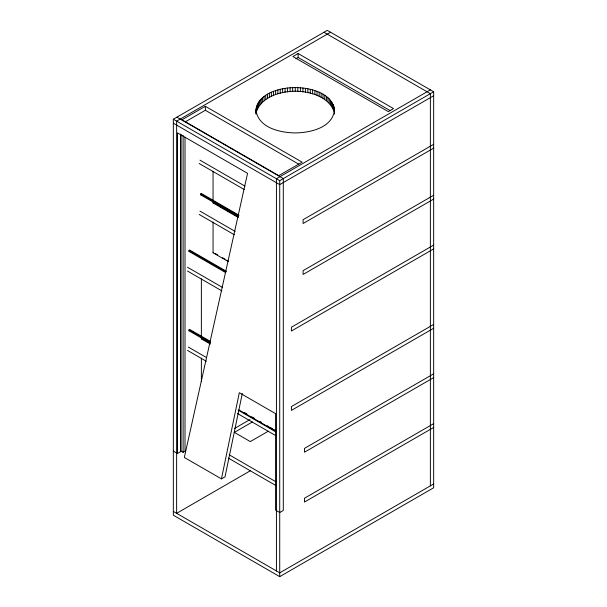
<?xml version="1.0" encoding="UTF-8"?>
<svg xmlns="http://www.w3.org/2000/svg" width="607" height="607" viewBox="0 0 607 607"><rect width="100%" height="100%" fill="white"/><g stroke="black" fill="none" stroke-linecap="round" stroke-linejoin="round"><path stroke-width="0.91" d="M255.987 113.441C255.054 93.789 279.607 87.491 295.252 87.59C310.898 87.491 335.451 93.789 334.518 113.441M334.518 110.262C332.181 127.933 310.2 132.743 295.252 132.933C280.313 132.743 258.324 127.933 255.987 110.262M256.071 112.75C264.47 84.07 326.035 84.07 334.434 112.75M181.03 134.602L181.03 451.426L177.456 453.49L177.456 132.88L247.557 173.352L184.331 457.458L221.441 478.877L239.31 392.699L275.601 413.648L275.601 510.146L279.721 512.528L283.294 510.464L283.294 178.587L176.91 117.166M242.307 393.412L225.015 476.821L221.441 478.877M173.336 119.23L327.279 30.35L433.664 91.771L433.664 487.77L279.721 576.65L173.336 515.229L173.336 119.23L279.721 180.651L433.664 91.771M330.58 32.254L176.629 121.134L176.629 513.325L250.327 470.774M205.356 106.293L181.994 119.784L278.757 175.651L302.127 162.16L205.356 106.293L205.356 110.262L298.849 164.239M298.136 53.522L292.915 56.534L388.305 111.612L393.533 108.6L298.136 53.522L298.136 57.49L390.271 110.679M185.218 121.893L205.356 110.262M295.897 58.78L298.136 57.49M238.308 216.585L200.689 194.862L200.689 193.906L201.372 193.512L238.999 215.235M200.689 194.862L201.372 194.46M213.057 171.197L213.057 202.95L213.535 202.677M430.371 89.866L276.42 178.746L276.42 570.937M433.664 95.739L279.721 184.619L173.336 123.198M225.812 272.695L189.005 251.442L189.005 250.486L189.688 250.092L226.494 271.344M189.005 251.442L189.688 251.048L189.688 250.092M213.057 222.086L213.057 252.793L213.535 252.512M433.664 144.307L303.09 219.696L303.09 223.505L433.664 148.116M210.272 343.076L189.005 330.8L189.005 329.844L189.688 329.449L210.136 341.255M189.005 330.8L189.688 330.405M433.664 195.257L303.09 270.646L303.09 274.455L433.664 199.066M201.372 278.81L201.372 338.896L201.858 338.615M433.664 245.091L291.406 327.226L291.406 331.035L433.664 248.9M180.62 134.041L180.62 450.864L183.094 452.298L185.014 451.183L185.014 137.19M234.348 428.58L249.955 419.566M234.348 432.389L252.421 421.956M433.664 324.449L291.406 406.584L291.406 410.393L433.664 328.258M268.377 431.152L250.304 441.585L234.272 432.328M433.664 373.813L304.464 448.406L304.464 452.215L433.664 377.622M433.664 423.648L304.464 498.241L304.464 502.05L433.664 427.457M433.664 483.961L279.721 572.841L173.336 511.42M323.979 32.254L430.371 93.675L430.371 485.866M199.976 160.165L244.985 186.152M199.157 163.503L244.166 189.49M200.689 193.906L238.308 215.629M219.264 205.978L220.902 206.926M222.534 207.867L224.173 208.816M226.623 210.234L228.262 211.175M229.894 212.124L231.533 213.065M233.983 214.483L235.622 215.424M213.057 202.95L238.414 217.594M199.976 211.115L235.159 231.426M199.157 214.446L234.348 234.765M215.174 253.46L217.625 254.872M222.534 257.709L224.992 259.121M226.623 260.069L228.262 261.01M213.057 252.793L228.596 261.761M189.005 250.486L225.812 271.739M187.472 267.224L222.663 287.536M187.472 271.033L221.843 290.874M189.005 329.844L210.272 342.128M203.489 339.563L205.128 340.504M201.372 338.896L210.371 344.086M188.291 347.052L206.297 357.447M187.472 350.391L206.297 361.256M244.386 412.532L246.844 413.951M251.746 416.781L254.204 418.2M259.933 421.508L261.564 422.449M267.292 425.757L268.924 426.698M270.563 427.647L272.202 428.588M274.652 430.006L276.291 430.947M269.546 427.457L275.935 431.145M238.999 409.975L275.806 431.228M238.172 410.135L275.821 431.873M237.36 413.473L275.821 435.682M229.173 454.78L275.821 481.708M228.353 458.11L275.821 485.517M173.336 451.107L177.456 453.49M334.434 108.782L334.434 114.124M334.184 107.302L334.184 111.271M333.767 105.838L333.767 109.806M333.182 104.396L333.182 108.365M332.439 102.978L332.439 106.946M331.528 101.589L331.528 105.557M330.466 100.238L330.466 104.207M329.26 98.926L329.26 102.894M327.901 97.666L327.901 101.635M326.407 96.46L326.407 100.428M324.775 95.314L324.775 99.282M323.015 94.229L323.015 98.197M321.141 93.22L321.141 97.188M319.153 92.279L319.153 96.247M317.066 91.414L317.066 95.382M314.889 90.633L314.889 94.601M312.62 89.927L312.62 93.895M310.276 89.32L310.276 93.288M307.878 88.797L307.878 92.765M305.412 88.364L305.412 92.332M302.916 88.03L302.916 91.998M300.382 87.787L300.382 91.756M297.825 87.643L297.825 91.611M295.252 87.59L295.252 91.558M292.688 87.643L292.688 91.611M290.131 87.787L290.131 91.756M287.589 88.03L287.589 91.998M285.093 88.364L285.093 92.332M282.634 88.797L282.634 92.765M280.229 89.32L280.229 93.288M279.721 180.651L279.721 576.65M277.885 89.927L277.885 93.895M275.624 90.633L275.624 94.601M273.438 91.414L273.438 95.382M271.352 92.279L271.352 96.247M269.364 93.22L269.364 97.188M267.49 94.229L267.49 98.197M265.729 95.314L265.729 99.282M264.098 96.46L264.098 100.428M262.603 97.666L262.603 101.635M261.245 98.926L261.245 102.894M260.039 100.238L260.039 104.207M258.977 101.589L258.977 105.557M258.074 102.978L258.074 106.946M257.322 104.396L257.322 108.365M256.738 105.838L256.738 109.806M256.321 107.302L256.321 111.271M256.071 108.782L256.071 114.124M201.372 358.191L201.372 381.674M183.094 135.467L183.094 452.298"/></g></svg>
